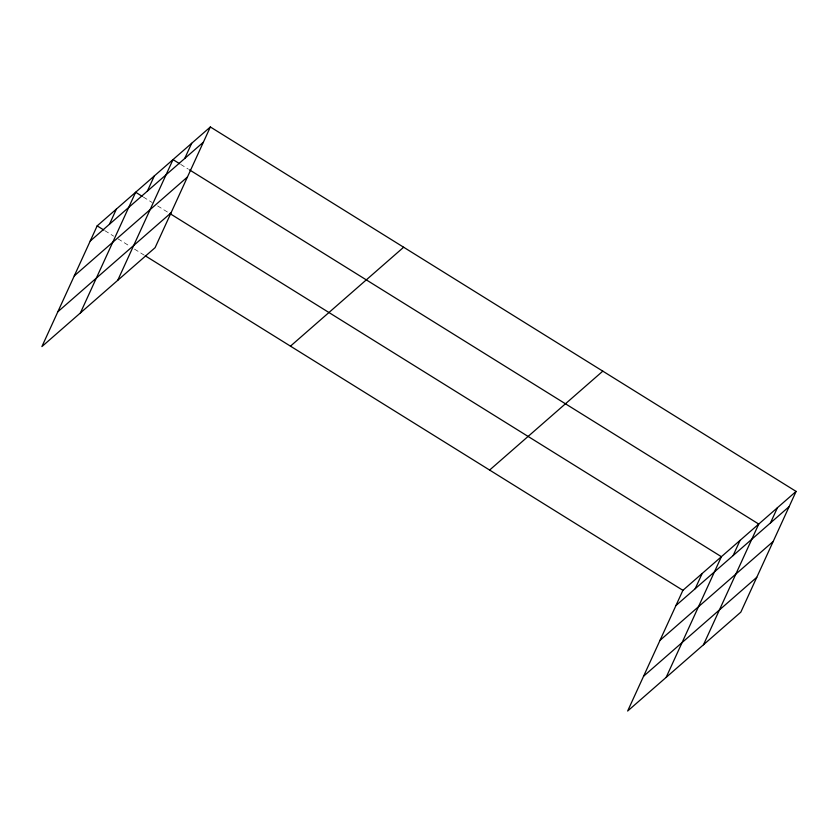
<?xml version="1.0" encoding="UTF-8"?>
<svg xmlns="http://www.w3.org/2000/svg" width="838" height="838" viewBox="0 0 838 838"><rect width="100%" height="100%" fill="white"/><g stroke="black" fill="none" stroke-linecap="round" stroke-linejoin="round"><path stroke-width="0.63" stroke-dasharray="4.19 3.14" d="M180.694 164.384L188.382 169.171M143.34 197.024L152.128 202.492M157.617 205.918L168.595 212.747M104.855 230.66L113.633 236.127M118.032 238.861L130.11 246.372M134.499 249.106L144.387 255.255"/><path stroke-width="1.26" d="M210.359 126.967L97.166 225.872L41.9 346.586L155.093 247.671L210.359 126.967L796.1 491.414L740.834 612.128L627.641 711.033L682.907 590.329L796.1 491.414M109.443 224.27L116.409 209.06M80.385 312.951L135.651 192.248L142.24 196.343M147.362 191.137L154.328 175.928M117.739 280.311L173.005 159.608L179.594 163.703M184.716 158.497L191.682 143.288M695.184 588.726L702.15 573.517M666.126 677.408L721.392 556.704L169.695 213.428M733.103 555.584L740.069 540.384M703.48 644.768L758.746 524.064L189.482 169.852M770.457 522.943L777.423 507.744M90.2 241.082L203.393 142.177M74.257 275.901L187.461 176.986M57.843 311.767L171.036 212.852M290.461 346.146L403.654 247.231M489.612 470.055L602.805 371.15M675.941 605.539L789.134 506.623M659.998 640.358L773.202 541.442M643.574 676.224L756.777 577.309M97.166 225.872L103.755 229.979M145.487 255.946L682.907 590.329"/></g></svg>
